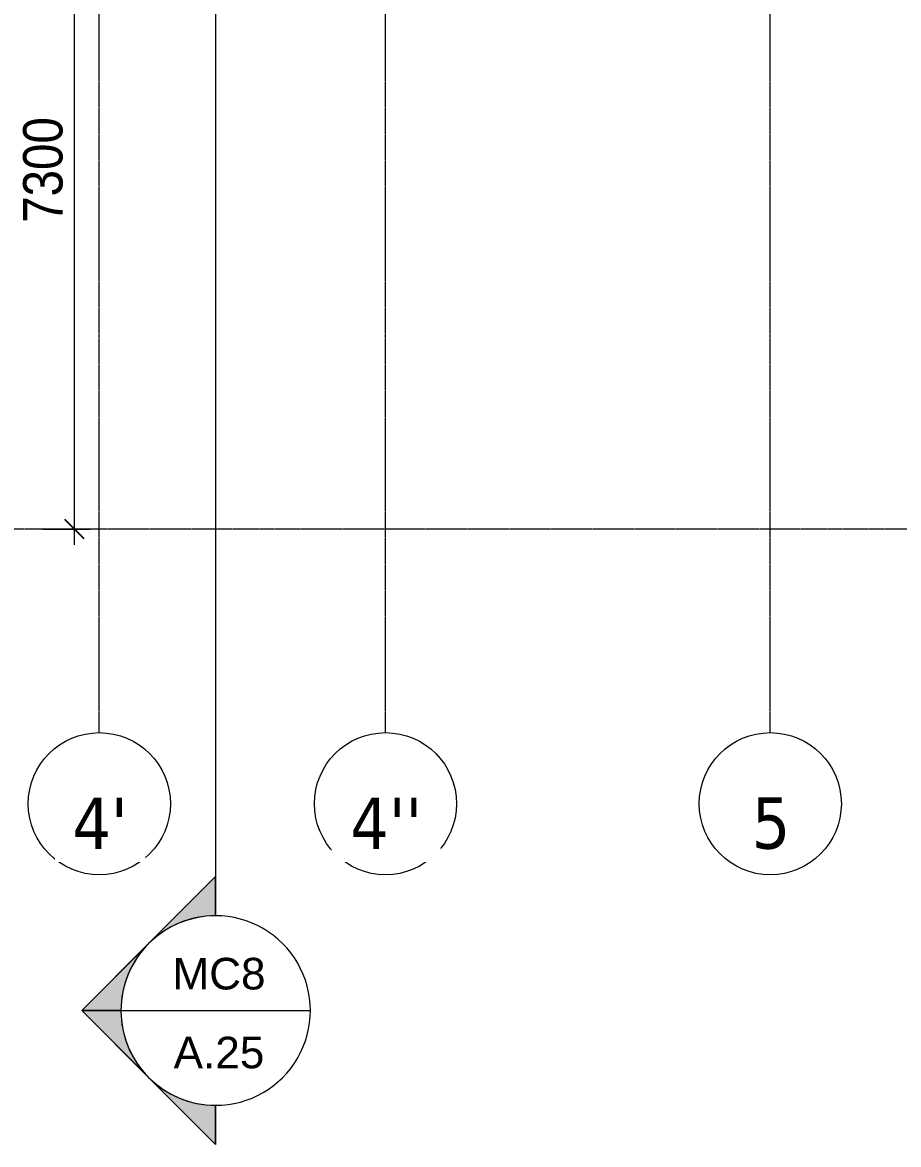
# Model space of a CAD drawing. Header units: millimetres. Extents: x 1591 to 240306, y -15958 to 82755.
# Drawn here: x 56175 to 65054, y 11003 to 22369 of the extents above; entities that cross this region are included whole.
import ezdxf

# ---------------------------------------------------------------- set-up
doc = ezdxf.new("R2010")
doc.units = ezdxf.units.MM
doc.linetypes.add('Dash Dot 3_16_', pattern=[7.9375, 4.7625, -1.5875, 0, -1.5875])
doc.linetypes.add('Grid Line', pattern=[22.225, 12.7, -3.175, 3.175, -3.175])
for name, color, linetype, lineweight in [('A-ANNO-DIMS', 211, 'Continuous', 9), ('A-ANNO-DIMS-160', 211, 'Continuous', 9), ('G-ANNO-SYMB', 111, 'Continuous', 9), ('G-ANNO-SYMB-1', 111, 'Dash Dot 3_16_', 18), ('S-GRID-1', 1, 'Grid Line', 9), ('S-GRID-IDEN', 1, 'Continuous', 9)]:
    doc.layers.add(name, color=color, linetype=linetype, lineweight=lineweight)
doc.styles.add('Arial_5', font='arial_0.ttf', dxfattribs={"height": 320})
doc.styles.add('Tahoma_B', font='tahomabd_0.ttf', dxfattribs={"height": 520})
doc.styles.add('UTM Avo', font='UTM Avo.ttf', dxfattribs={"width": 0.9, "height": 400})
doc.dimstyles.new('1_Dim_chi_tiet_2_5', dxfattribs={"dimscale": 304.8, "dimtxt": 399.720379, "dimasz": 0.629921, "dimexe": 0.524934, "dimexo": 0.0625, "dimgap": 0.052493, "dimtad": 1, "dimdec": 0, "dimrnd": 5, "dimzin": 0, "dimdsep": 46, "dimtxsty": 'UTM Avo', "dimblk1": 'OBLIQUE', "dimblk2": 'OBLIQUE', "dimsah": 1, "dimcen": 0.09, "dimdle": 0.524934, "dimazin": 0, "dimtfac": 1, "dimtdec": 4, "dimtix": 1, "dimtmove": 0, "dimatfit": 3, "dimfxl": 1.049869, "dimfxlon": 1, "dimtvp": 1, "dimtolj": 1, "dimtzin": 0, "dimarcsym": 2})

# ---------------------------------------------------------------- blocks, each defined once
blk = doc.blocks.new('Grid - M_Grid Head - Circle-353313-TKCS_MB TẦNG 3-4')
at = {"layer": 'S-GRID-IDEN'}
blk.add_circle((0, 0), 4.5, dxfattribs=at)
blk = doc.blocks.new('Section - M_Section Head - Filled-352373-TKCS_MB TẦNG 3-4')
at = {"layer": 'G-ANNO-SYMB'}
h = blk.add_hatch(color=256, dxfattribs=at)
edge = h.paths.add_edge_path()
edge.add_line((-6, 8.485), (-6, 6))
edge.add_arc((-6, 0), 6, 90, 135)
edge.add_line((-10.243, 4.243), (-6, 8.485))
h = blk.add_hatch(color=256, dxfattribs=at)
edge = h.paths.add_edge_path()
edge.add_line((-6, 8.485), (-1.757, 4.243))
edge.add_arc((-6, 0), 6, 45, 90)
edge.add_line((-6, 6), (-6, 8.485))
h = blk.add_hatch(color=256, dxfattribs=at)
edge = h.paths.add_edge_path()
edge.add_line((-14.485, 0), (-10.243, 4.243))
edge.add_arc((-6, 0), 6, 135, 180)
edge.add_line((-12, 0), (-14.485, 0))
h = blk.add_hatch(color=256, dxfattribs=at)
edge = h.paths.add_edge_path()
edge.add_line((2.485, 0), (0, 0))
edge.add_arc((-6, 0), 6, 360, 405)
edge.add_line((-1.757, 4.243), (2.485, 0))
for p, q in [((-6, 8.485), (-14.485, 0)), ((-6, 8.485), (-10.243, 4.243)), ((-6, 8.485), (2.485, 0)), ((-6, 6), (-6, 8.485)), ((-6, 8.485), (-6, 6)), ((-1.757, 4.243), (-6, 8.485)), ((-10.243, 4.243), (-14.485, 0)), ((2.485, 0), (-1.757, 4.243)), ((-14.485, 0), (-12, 0)), ((0, 0), (2.485, 0)), ((-12, 0), (-14.485, 0)), ((0, 0), (2.485, 0))]:
    blk.add_line(p, q, dxfattribs=at)
for start, end in [(360, 180), (90, 135), (45, 90), (135, 180), (360, 45), (180, 360)]:
    blk.add_arc((-6, 0), 6, start, end, dxfattribs=at)
blk = doc.blocks.new('DIMBLOCK18-TKCS_MB TẦNG 3-4')
at = {"layer": 'A-ANNO-DIMS-160'}
for p, q in [((56701, 17077), (56701, 24697)), ((56381, 24537), (56861, 24537)), ((56701, 24537), (56381, 24537)), ((56381, 17237), (56861, 17237)), ((56701, 17237), (56381, 17237))]:
    blk.add_line(p, q, dxfattribs=at)
at = {"layer": 'A-ANNO-DIMS-160', "lineweight": 25}
for p, q in [((56701, 24537), (56605, 24633)), ((56701, 24537), (56797, 24441)), ((56701, 17237), (56605, 17333)), ((56701, 17237), (56797, 17141))]:
    blk.add_line(p, q, dxfattribs=at)
at = {"layer": 'A-ANNO-DIMS-160', "color": 0, "insert": (56181, 20339), "char_height": 400, "width": 1314.64, "attachment_point": 1, "rotation": 90, "line_spacing_factor": 1.110334, "style": 'UTM Avo'}
blk.add_mtext('7300', dxfattribs=at)
blk = doc.blocks.new('_Oblique')
at = {"color": 0, "linetype": 'ByBlock', "lineweight": -2}
blk.add_line((-0.5, -0.5), (0.5, 0.5), dxfattribs=at)

msp = doc.modelspace()

# ---------------------------------------------------------------- linework, layer by layer
at = {"layer": 'G-ANNO-SYMB'}
msp.add_line((57172.7, 12360.5), (59092.7, 12360.5), dxfattribs=at)
at = {"layer": 'G-ANNO-SYMB-1'}
msp.add_line((58132.7, 82373.8), (58132.7, 13320.5), dxfattribs=at)
at = {"layer": 'S-GRID-1'}
for p, q in [((56953.9, 19175.3), (56953.9, 76690.4)), ((59853.9, 19175.3), (59853.9, 76690.4)), ((63753.9, 19175.3), (63753.9, 76690.4)), ((56953.9, 15175.3), (56953.9, 19175.3)), ((59853.9, 15175.3), (59853.9, 19175.3)), ((63753.9, 15175.3), (63753.9, 19175.3)), ((139245.7, 17236.9), (45492.6, 17236.9))]:
    msp.add_line(p, q, dxfattribs=at)

# ---------------------------------------------------------------- block references
at = {"layer": 'G-ANNO-SYMB', "xscale": 159.9999999999999, "yscale": 159.9999999999999, "zscale": 159.9999999999999, "rotation": 89.99999999999947}
msp.add_blockref('Section - M_Section Head - Filled-352373-TKCS_MB TẦNG 3-4', (58132.7, 13320.5), dxfattribs=at)
at = {"layer": 'S-GRID-IDEN', "xscale": 159.9999999999999, "yscale": 159.9999999999999, "zscale": 159.9999999999999}
for p in [(56953.9, 14455.3), (59853.9, 14455.3), (63753.9, 14455.3)]:
    msp.add_blockref('Grid - M_Grid Head - Circle-353313-TKCS_MB TẦNG 3-4', p, dxfattribs=at)

# ---------------------------------------------------------------- texts
at = {"layer": 'G-ANNO-SYMB', "char_height": 320, "attachment_point": 5, "line_spacing_factor": 0.936439, "style": 'Arial_5'}
for s, insert, width in [('\\pt2032,4064,6096,8128,10160,12192,14224,16256,18288,20320,22352,24384,26416,28448,30480,32512,34544,36576,38608,40640,42672,44704,46736,48768,50800,52832,54864,56896,58928,60960,62992,65024;MC8', (58166.7, 12731.7), 963.2), ('\\pt2032,4064,6096,8128,10160,12192,14224,16256,18288,20320,22352,24384,26416,28448,30480,32512,34544,36576,38608,40640,42672,44704,46736,48768,50800,52832,54864,56896,58928,60960,62992,65024;A.25', (58166.7, 11933.4), 952)]:
    msp.add_mtext(s, dxfattribs=dict(at, insert=insert, width=width))

# ---------------------------------------------------------------- dimensions: what is measured, and where the dimension line sits
at = {"layer": 'A-ANNO-DIMS'}
dim = msp.add_linear_dim(base=(56701, 24536.9), p1=(56381, 17236.9), p2=(56381, 24536.9), angle=90, dimstyle='1_Dim_chi_tiet_2_5', override={"dimpost": '<>', "dimfxl": 7300}, dxfattribs=at)
dim.commit()
dim.dimension.update_dxf_attribs({"geometry": 'DIMBLOCK18-TKCS_MB TẦNG 3-4', "text_midpoint": (56478, 20886.9)})

# ---------------------------------------------------------------- next in the draw order: texts
at = {"layer": 'S-GRID-IDEN', "char_height": 520, "attachment_point": 5, "line_spacing_factor": 0.996129, "style": 'Tahoma_B', "bg_fill": 3, "box_fill_scale": 1.25, "bg_fill_color": 256, "bg_fill_true_color": 13158600, "bg_fill_transparency": 0}
for s, insert, width in [("\\pt2031.9988,4063.9976,6096.0016,8128.0004,10159.9992,12191.998,14224.002,16256.0008,18287.9996,20319.9984,22352.0024,24384.0012,26416,28447.9988,30479.9976,32512.0016,34544.0004,36575.9992,38607.998,40640.002,42672.0008,44703.9996,46735.9984,48768.0024,50800.0012,52832,54863.9988,56895.9976,58928.0016,60960.0004,62991.9992,65023.998;4'", (56961.4, 14255.6), 656), ("\\pt2031.9988,4063.9976,6096.0016,8128.0004,10159.9992,12191.998,14224.002,16256.0008,18287.9996,20319.9984,22352.0024,24384.0012,26416,28447.9988,30479.9976,32512.0016,34544.0004,36575.9992,38607.998,40640.002,42672.0008,44703.9996,46735.9984,48768.0024,50800.0012,52832,54863.9988,56895.9976,58928.0016,60960.0004,62991.9992,65023.998;4''", (59861.4, 14255.6), 846.4), ('\\pt2031.9988,4063.9976,6096.0016,8128.0004,10159.9992,12191.998,14224.002,16256.0008,18287.9996,20319.9984,22352.0024,24384.0012,26416,28447.9988,30479.9976,32512.0016,34544.0004,36575.9992,38607.998,40640.002,42672.0008,44703.9996,46735.9984,48768.0024,50800.0012,52832,54863.9988,56895.9976,58928.0016,60960.0004,62991.9992,65023.998;5', (63761.4, 14255.6), 465.6)]:
    msp.add_mtext(s, dxfattribs=dict(at, insert=insert, width=width))

doc.saveas('drawing.dxf')
